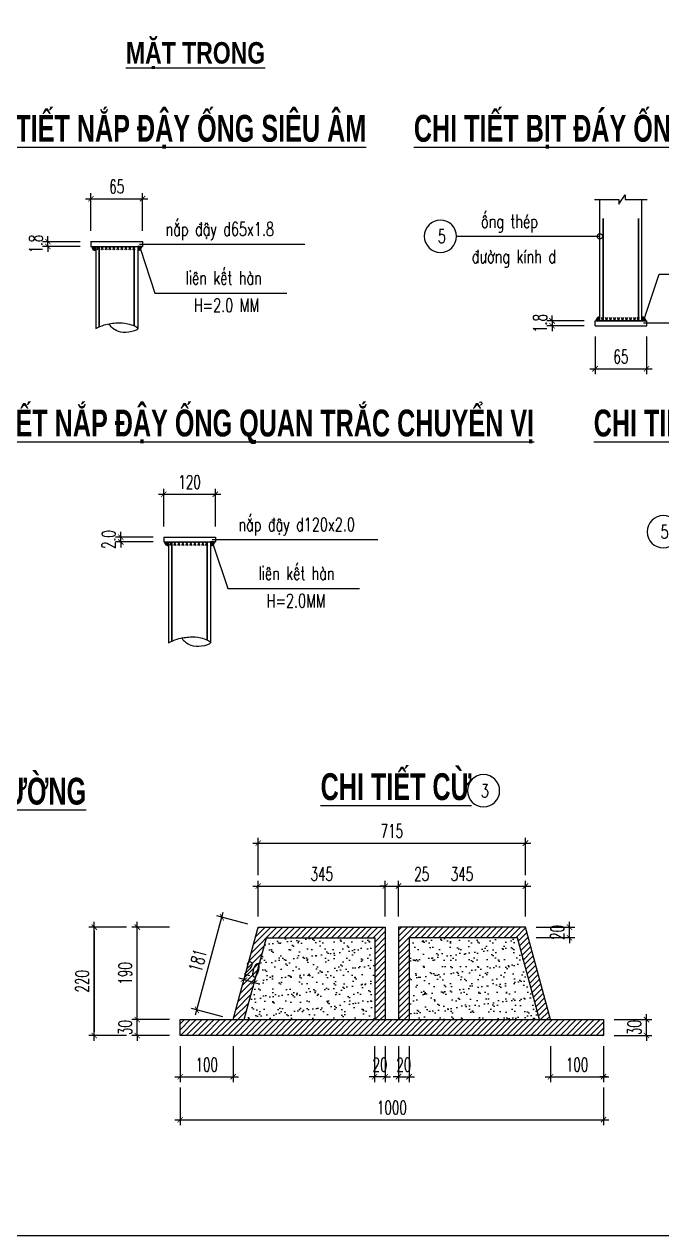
# Model space of a CAD drawing. Header units: millimetres. Extents: x -143570 to 58447, y -1448440 to -1202244.
# Drawn here: x -98945 to -87086, y -1275109 to -1252561 of the extents above; entities that cross this region are included whole.
import ezdxf
from ezdxf.enums import TextEntityAlignment as Align

# ---------------------------------------------------------------- set-up
doc = ezdxf.new("R2010")
doc.units = ezdxf.units.MM
doc.header["$LTSCALE"] = 30
doc.header["$PDMODE"] = 3
doc.linetypes.add('DASHED', pattern=[19.05, 12.7, -6.35])
doc.layers.get('0').update_dxf_attribs({"lineweight": 9})
doc.layers.get('Defpoints').update_dxf_attribs({"lineweight": 9})
for name, color, linetype in [('ccu11-Cotthep', 9, 'Continuous'), ('ccu11-Dim', 8, 'Continuous'), ('ccu11-Hatch', 8, 'Continuous'), ('ccu11-Manh', 8, 'Continuous'), ('ccu11-Text', 31, 'Continuous'), ('ccu11-Thay', 7, 'Continuous'), ('ccu11-Thep', 4, 'Continuous'), ('ccu11-Thepdai', 6, 'Continuous')]:
    doc.layers.add(name, color=color, linetype=linetype)
doc.layers.add('ccu11-Khuat', color=9, linetype='DASHED', lineweight=30)
doc.styles.add('ccu11-dim', font='vnsimli.shx', dxfattribs={"width": 0.65, "bigfont": 'bigfont.shx'})
doc.styles.add('ccu11-VnAvH-B', font='')
doc.styles.add('ccu11-vnsimli', font='vnsimli.shx', dxfattribs={"width": 0.8, "bigfont": 'vns.shx'})
doc.styles.add('ccu11-vnsimple', font='vnsimple.shx', dxfattribs={"bigfont": 'bigfont.shx'})
doc.styles.add('ccu11_simli', font='vnsimli.shx', dxfattribs={"width": 0.8})
doc.styles.get('ccu11-VnAvH-B').set_extended_font_data('.VnAvantH', bold=True)
doc.dimstyles.new('ccu11-100x16', dxfattribs={"dimscale": 100, "dimtxt": 2.5, "dimasz": 1, "dimexe": 1, "dimexo": 2, "dimgap": 1, "dimtad": 1, "dimdec": 0, "dimlfac": 0.0625, "dimdsep": 46, "dimtxsty": 'ccu11-dim', "dimblk": 'ARCHTICK', "dimcen": -1, "dimdle": 1, "dimclrd": 256, "dimclre": 256, "dimclrt": 31, "dimadec": 0, "dimazin": 2, "dimtfac": 0.1, "dimtdec": 0, "dimtmove": 0, "dimatfit": 1, "dimldrblk": 'ARCHTICK', "dimfxl": 1, "dimtvp": 0.833333, "dimtolj": 1, "dimtzin": 12, "dimarcsym": 0})
doc.dimstyles.new('ccu11-100x4', dxfattribs={"dimscale": 100, "dimtxt": 2.5, "dimasz": 1, "dimexe": 1, "dimexo": 2, "dimgap": 1, "dimtad": 1, "dimdec": 0, "dimlfac": 0.25, "dimdsep": 46, "dimtxsty": 'ccu11-dim', "dimblk": 'ARCHTICK', "dimcen": -1, "dimdle": 1, "dimclrd": 256, "dimclre": 256, "dimclrt": 3, "dimadec": 0, "dimazin": 2, "dimtfac": 0.1, "dimtdec": 0, "dimtmove": 0, "dimatfit": 1, "dimldrblk": 'ARCHTICK', "dimfxl": 1, "dimtvp": 0.833333, "dimtolj": 1, "dimtzin": 12, "dimarcsym": 0})
pattern_1 = [(45.0000011, (307411.015, -11736802.52), (-55.2369952, 55.23699306), [])]

# ---------------------------------------------------------------- blocks, each defined once
blk = doc.blocks.new('_ARCHTICK')
at = {"color": 0, "linetype": 'ByBlock', "const_width": 0.15}
blk.add_lwpolyline([(-0.5, -0.5), (0.5, 0.5)], dxfattribs=at)
blk = doc.blocks.new('*D801')
at = {"layer": 'ccu11-Dim', "lineweight": -2, "transparency": 16777216}
for p, q in [((-97805, -1255808), (-96645, -1255808)), ((-97705, -1256408), (-97705, -1255708)), ((-96745, -1256408), (-96745, -1255708))]:
    blk.add_line(p, q, dxfattribs=at)
at = {"layer": 'Defpoints', "color": 0, "transparency": 16777216}
for p in [(-96745, -1255808), (-97705, -1256608), (-96745, -1256608)]:
    blk.add_point(p, dxfattribs=at)
at = {"layer": 'ccu11-Dim', "lineweight": -2, "transparency": 16777216, "xscale": 100, "yscale": 100, "zscale": 100, "rotation": 180}
blk.add_blockref('_ARCHTICK', (-97705, -1255808), dxfattribs=at)
at = {"layer": 'ccu11-Dim', "lineweight": -2, "transparency": 16777216, "xscale": 100, "yscale": 100, "zscale": 100}
blk.add_blockref('_ARCHTICK', (-96745, -1255808), dxfattribs=at)
at = {"layer": 'ccu11-Dim', "color": 31, "transparency": 16777216, "insert": (-97225, -1255583), "char_height": 250, "attachment_point": 5, "style": 'ccu11-dim'}
blk.add_mtext('\\A1;65', dxfattribs=at)
blk = doc.blocks.new('*D802')
at = {"layer": 'ccu11-Dim', "lineweight": -2, "transparency": 16777216}
for p, q in [((-98505, -1256608), (-98505, -1256508)), ((-97905, -1256608), (-98605, -1256608)), ((-97905, -1256698), (-98605, -1256698)), ((-98505, -1256698), (-98505, -1256608)), ((-98505, -1256698), (-98505, -1256798))]:
    blk.add_line(p, q, dxfattribs=at)
at = {"layer": 'Defpoints', "color": 0, "transparency": 16777216}
for p in [(-98505, -1256608), (-97705, -1256608), (-97705, -1256698)]:
    blk.add_point(p, dxfattribs=at)
at = {"layer": 'ccu11-Dim', "lineweight": -2, "transparency": 16777216, "xscale": 100, "yscale": 100, "zscale": 100}
for p, rotation in [((-98505, -1256608), 270), ((-98505, -1256698), 90)]:
    blk.add_blockref('_ARCHTICK', p, dxfattribs=dict(at, rotation=rotation))
at = {"layer": 'ccu11-Dim', "color": 31, "transparency": 16777216, "insert": (-98730, -1256653), "char_height": 250, "attachment_point": 5, "rotation": 90, "style": 'ccu11-dim'}
blk.add_mtext('\\A1;1.8', dxfattribs=at)
blk = doc.blocks.new('*D803')
at = {"layer": 'ccu11-Dim', "lineweight": -2, "transparency": 16777216}
for p, q in [((-88327, -1258373), (-88327, -1259073)), ((-87367, -1258373), (-87367, -1259073)), ((-88427, -1258973), (-87267, -1258973))]:
    blk.add_line(p, q, dxfattribs=at)
at = {"layer": 'Defpoints', "color": 0, "transparency": 16777216}
for p in [(-88327, -1258173), (-87367, -1258173), (-87367, -1258973)]:
    blk.add_point(p, dxfattribs=at)
at = {"layer": 'ccu11-Dim', "lineweight": -2, "transparency": 16777216, "xscale": 100, "yscale": 100, "zscale": 100, "rotation": 180}
blk.add_blockref('_ARCHTICK', (-88327, -1258973), dxfattribs=at)
at = {"layer": 'ccu11-Dim', "lineweight": -2, "transparency": 16777216, "xscale": 100, "yscale": 100, "zscale": 100}
blk.add_blockref('_ARCHTICK', (-87367, -1258973), dxfattribs=at)
at = {"layer": 'ccu11-Dim', "color": 31, "transparency": 16777216, "insert": (-87847, -1258748), "char_height": 250, "attachment_point": 5, "style": 'ccu11-dim'}
blk.add_mtext('\\A1;65', dxfattribs=at)
blk = doc.blocks.new('*D804')
at = {"layer": 'ccu11-Dim', "lineweight": -2, "transparency": 16777216}
for p, q in [((-88527, -1258083), (-89227, -1258083)), ((-89127, -1258083), (-89127, -1257983)), ((-89127, -1258083), (-89127, -1258173)), ((-88527, -1258173), (-89227, -1258173)), ((-89127, -1258173), (-89127, -1258273))]:
    blk.add_line(p, q, dxfattribs=at)
at = {"layer": 'Defpoints', "color": 0, "transparency": 16777216}
for p in [(-88327, -1258083), (-89127, -1258173), (-88327, -1258173)]:
    blk.add_point(p, dxfattribs=at)
at = {"layer": 'ccu11-Dim', "lineweight": -2, "transparency": 16777216, "xscale": 100, "yscale": 100, "zscale": 100}
for p, rotation in [((-89127, -1258083), 270), ((-89127, -1258173), 90)]:
    blk.add_blockref('_ARCHTICK', p, dxfattribs=dict(at, rotation=rotation))
at = {"layer": 'ccu11-Dim', "color": 31, "transparency": 16777216, "insert": (-89352, -1258128), "char_height": 250, "attachment_point": 5, "rotation": 90, "style": 'ccu11-dim'}
blk.add_mtext('\\A1;1.8', dxfattribs=at)
blk = doc.blocks.new('vista_block_ArchTick')
at = {"color": 8}
blk.add_line((1, 0), (-1, 0), dxfattribs=at)
at = {"color": 8, "const_width": 0.15}
blk.add_lwpolyline([(-0.5, -0.5), (0.5, 0.5)], dxfattribs=at)
blk = doc.blocks.new('*D805')
at = {"layer": 'ccu11-Dim', "lineweight": -2, "transparency": 16777216}
for p, q in [((-96043, -1271582), (-96043, -1272249)), ((-95059, -1271582), (-95059, -1272249)), ((-96143, -1272149), (-94959, -1272149))]:
    blk.add_line(p, q, dxfattribs=at)
at = {"layer": 'Defpoints', "color": 0, "transparency": 16777216}
for p in [(-96043, -1271382), (-95059, -1271382), (-95059, -1272149)]:
    blk.add_point(p, dxfattribs=at)
at = {"layer": 'ccu11-Dim', "lineweight": -2, "transparency": 16777216, "xscale": 100, "yscale": 100, "zscale": 100, "rotation": 180}
blk.add_blockref('_ARCHTICK', (-96043, -1272149), dxfattribs=at)
at = {"layer": 'ccu11-Dim', "lineweight": -2, "transparency": 16777216, "xscale": 100, "yscale": 100, "zscale": 100}
blk.add_blockref('_ARCHTICK', (-95059, -1272149), dxfattribs=at)
at = {"layer": 'ccu11-Dim', "color": 3, "transparency": 16777216, "insert": (-95551, -1271924), "char_height": 250, "attachment_point": 5, "style": 'ccu11-dim'}
blk.add_mtext('\\A1;100', dxfattribs=at)
blk = doc.blocks.new('*D806')
at = {"layer": 'ccu11-Dim', "lineweight": -2, "transparency": 16777216}
for p, q in [((-96043, -1272349), (-96043, -1273049)), ((-88170, -1272349), (-88170, -1273049)), ((-96143, -1272949), (-88070, -1272949))]:
    blk.add_line(p, q, dxfattribs=at)
at = {"layer": 'Defpoints', "color": 0, "transparency": 16777216}
for p in [(-96043, -1272149), (-88170, -1272149), (-88170, -1272949)]:
    blk.add_point(p, dxfattribs=at)
at = {"layer": 'ccu11-Dim', "lineweight": -2, "transparency": 16777216, "xscale": 100, "yscale": 100, "zscale": 100, "rotation": 180}
blk.add_blockref('_ARCHTICK', (-96043, -1272949), dxfattribs=at)
at = {"layer": 'ccu11-Dim', "lineweight": -2, "transparency": 16777216, "xscale": 100, "yscale": 100, "zscale": 100}
blk.add_blockref('_ARCHTICK', (-88170, -1272949), dxfattribs=at)
at = {"layer": 'ccu11-Dim', "color": 3, "transparency": 16777216, "insert": (-92107, -1272724), "char_height": 250, "attachment_point": 5, "style": 'ccu11-dim'}
blk.add_mtext('\\A1;1000', dxfattribs=at)
blk = doc.blocks.new('*D807')
at = {"layer": 'ccu11-Dim', "lineweight": -2, "transparency": 16777216}
for p, q in [((-89154, -1271582), (-89154, -1272249)), ((-88170, -1271582), (-88170, -1272249)), ((-89254, -1272149), (-88070, -1272149))]:
    blk.add_line(p, q, dxfattribs=at)
at = {"layer": 'Defpoints', "color": 0, "transparency": 16777216}
for p in [(-89154, -1271382), (-88170, -1271382), (-88170, -1272149)]:
    blk.add_point(p, dxfattribs=at)
at = {"layer": 'ccu11-Dim', "lineweight": -2, "transparency": 16777216, "xscale": 100, "yscale": 100, "zscale": 100, "rotation": 180}
blk.add_blockref('_ARCHTICK', (-89154, -1272149), dxfattribs=at)
at = {"layer": 'ccu11-Dim', "lineweight": -2, "transparency": 16777216, "xscale": 100, "yscale": 100, "zscale": 100}
blk.add_blockref('_ARCHTICK', (-88170, -1272149), dxfattribs=at)
at = {"layer": 'ccu11-Dim', "color": 3, "transparency": 16777216, "insert": (-88662, -1271924), "char_height": 250, "attachment_point": 5, "style": 'ccu11-dim'}
blk.add_mtext('\\A1;100', dxfattribs=at)
blk = doc.blocks.new('*D808')
at = {"layer": 'ccu11-Dim', "lineweight": -2, "transparency": 16777216}
for p, q in [((-91984, -1271582), (-91984, -1272249)), ((-91787, -1271582), (-91787, -1272249)), ((-91984, -1272149), (-92084, -1272149)), ((-91984, -1272149), (-91787, -1272149)), ((-91787, -1272149), (-91687, -1272149))]:
    blk.add_line(p, q, dxfattribs=at)
at = {"layer": 'Defpoints', "color": 0, "transparency": 16777216}
for p in [(-91984, -1271382), (-91787, -1271382), (-91787, -1272149)]:
    blk.add_point(p, dxfattribs=at)
at = {"layer": 'ccu11-Dim', "lineweight": -2, "transparency": 16777216, "xscale": 100, "yscale": 100, "zscale": 100}
blk.add_blockref('_ARCHTICK', (-91984, -1272149), dxfattribs=at)
at = {"layer": 'ccu11-Dim', "lineweight": -2, "transparency": 16777216, "xscale": 100, "yscale": 100, "zscale": 100, "rotation": 180}
blk.add_blockref('_ARCHTICK', (-91787, -1272149), dxfattribs=at)
at = {"layer": 'ccu11-Dim', "color": 3, "transparency": 16777216, "insert": (-91885, -1271924), "char_height": 250, "attachment_point": 5, "style": 'ccu11-dim'}
blk.add_mtext('\\A1;20', dxfattribs=at)
blk = doc.blocks.new('*D809')
at = {"layer": 'ccu11-Dim', "lineweight": -2, "transparency": 16777216}
for p, q in [((-92427, -1271582), (-92427, -1272249)), ((-92230, -1271582), (-92230, -1272249)), ((-92427, -1272149), (-92527, -1272149)), ((-92230, -1272149), (-92427, -1272149)), ((-92230, -1272149), (-92130, -1272149))]:
    blk.add_line(p, q, dxfattribs=at)
at = {"layer": 'Defpoints', "color": 0, "transparency": 16777216}
for p in [(-92427, -1271382), (-92230, -1271382), (-92427, -1272149)]:
    blk.add_point(p, dxfattribs=at)
at = {"layer": 'ccu11-Dim', "lineweight": -2, "transparency": 16777216, "xscale": 100, "yscale": 100, "zscale": 100}
blk.add_blockref('_ARCHTICK', (-92427, -1272149), dxfattribs=at)
at = {"layer": 'ccu11-Dim', "lineweight": -2, "transparency": 16777216, "xscale": 100, "yscale": 100, "zscale": 100, "rotation": 180}
blk.add_blockref('_ARCHTICK', (-92230, -1272149), dxfattribs=at)
at = {"layer": 'ccu11-Dim', "color": 3, "transparency": 16777216, "insert": (-92328, -1271924), "char_height": 250, "attachment_point": 5, "style": 'ccu11-dim'}
blk.add_mtext('\\A1;20', dxfattribs=at)
blk = doc.blocks.new('*D810')
at = {"layer": 'ccu11-Dim', "lineweight": -2, "transparency": 16777216}
for p, q in [((-94592, -1269165), (-94592, -1268501)), ((-92230, -1269165), (-92230, -1268501)), ((-94692, -1268601), (-92130, -1268601))]:
    blk.add_line(p, q, dxfattribs=at)
at = {"layer": 'Defpoints', "color": 0, "transparency": 16777216}
for p in [(-92230, -1268601), (-94592, -1269365), (-92230, -1269365)]:
    blk.add_point(p, dxfattribs=at)
at = {"layer": 'ccu11-Dim', "lineweight": -2, "transparency": 16777216, "xscale": 100, "yscale": 100, "zscale": 100, "rotation": 180}
blk.add_blockref('_ARCHTICK', (-94592, -1268601), dxfattribs=at)
at = {"layer": 'ccu11-Dim', "lineweight": -2, "transparency": 16777216, "xscale": 100, "yscale": 100, "zscale": 100}
blk.add_blockref('_ARCHTICK', (-92230, -1268601), dxfattribs=at)
at = {"layer": 'ccu11-Dim', "color": 3, "transparency": 16777216, "insert": (-93411, -1268376), "char_height": 250, "attachment_point": 5, "style": 'ccu11-dim'}
blk.add_mtext('\\A1;345', dxfattribs=at)
blk = doc.blocks.new('*D811')
at = {"layer": 'ccu11-Dim', "lineweight": -2, "transparency": 16777216}
for p, q in [((-91984, -1269165), (-91984, -1268501)), ((-89622, -1269165), (-89622, -1268501)), ((-92084, -1268601), (-89522, -1268601))]:
    blk.add_line(p, q, dxfattribs=at)
at = {"layer": 'Defpoints', "color": 0, "transparency": 16777216}
for p in [(-89622, -1268601), (-91984, -1269365), (-89622, -1269365)]:
    blk.add_point(p, dxfattribs=at)
at = {"layer": 'ccu11-Dim', "lineweight": -2, "transparency": 16777216, "xscale": 100, "yscale": 100, "zscale": 100, "rotation": 180}
blk.add_blockref('_ARCHTICK', (-91984, -1268601), dxfattribs=at)
at = {"layer": 'ccu11-Dim', "lineweight": -2, "transparency": 16777216, "xscale": 100, "yscale": 100, "zscale": 100}
blk.add_blockref('_ARCHTICK', (-89622, -1268601), dxfattribs=at)
at = {"layer": 'ccu11-Dim', "color": 3, "transparency": 16777216, "insert": (-90803, -1268376), "char_height": 250, "attachment_point": 5, "style": 'ccu11-dim'}
blk.add_mtext('\\A1;345', dxfattribs=at)
blk = doc.blocks.new('*D812')
at = {"layer": 'ccu11-Dim', "lineweight": -2, "transparency": 16777216}
for p, q in [((-92230, -1269165), (-92230, -1268501)), ((-91984, -1269165), (-91984, -1268501)), ((-92230, -1268601), (-92330, -1268601)), ((-92230, -1268601), (-91984, -1268601)), ((-91984, -1268601), (-91321, -1268601))]:
    blk.add_line(p, q, dxfattribs=at)
at = {"layer": 'Defpoints', "color": 0, "transparency": 16777216}
for p in [(-91984, -1268601), (-92230, -1269365), (-91984, -1269365)]:
    blk.add_point(p, dxfattribs=at)
at = {"layer": 'ccu11-Dim', "lineweight": -2, "transparency": 16777216, "xscale": 100, "yscale": 100, "zscale": 100}
blk.add_blockref('_ARCHTICK', (-92230, -1268601), dxfattribs=at)
at = {"layer": 'ccu11-Dim', "lineweight": -2, "transparency": 16777216, "xscale": 100, "yscale": 100, "zscale": 100, "rotation": 180}
blk.add_blockref('_ARCHTICK', (-91984, -1268601), dxfattribs=at)
at = {"layer": 'ccu11-Dim', "color": 3, "transparency": 16777216, "insert": (-91552, -1268376), "char_height": 250, "attachment_point": 5, "style": 'ccu11-dim'}
blk.add_mtext('\\A1;25', dxfattribs=at)
blk = doc.blocks.new('*D813')
at = {"layer": 'ccu11-Dim', "lineweight": -2, "transparency": 16777216}
for p, q in [((-94692, -1267801), (-89522, -1267801)), ((-94592, -1268401), (-94592, -1267701)), ((-89622, -1268401), (-89622, -1267701))]:
    blk.add_line(p, q, dxfattribs=at)
at = {"layer": 'Defpoints', "color": 0, "transparency": 16777216}
for p in [(-89622, -1267801), (-94592, -1268601), (-89622, -1268601)]:
    blk.add_point(p, dxfattribs=at)
at = {"layer": 'ccu11-Dim', "lineweight": -2, "transparency": 16777216, "xscale": 100, "yscale": 100, "zscale": 100, "rotation": 180}
blk.add_blockref('_ARCHTICK', (-94592, -1267801), dxfattribs=at)
at = {"layer": 'ccu11-Dim', "lineweight": -2, "transparency": 16777216, "xscale": 100, "yscale": 100, "zscale": 100}
blk.add_blockref('_ARCHTICK', (-89622, -1267801), dxfattribs=at)
at = {"layer": 'ccu11-Dim', "color": 3, "transparency": 16777216, "insert": (-92107, -1267576), "char_height": 250, "attachment_point": 5, "style": 'ccu11-dim'}
blk.add_mtext('\\A1;715', dxfattribs=at)
blk = doc.blocks.new('*D814')
at = {"layer": 'ccu11-Dim', "lineweight": -2, "transparency": 16777216}
for p, q in [((-89422, -1269365), (-88704, -1269365)), ((-88804, -1269365), (-88804, -1269265)), ((-88804, -1269561), (-88804, -1269365)), ((-89422, -1269561), (-88704, -1269561)), ((-88804, -1269561), (-88804, -1269661))]:
    blk.add_line(p, q, dxfattribs=at)
at = {"layer": 'Defpoints', "color": 0, "transparency": 16777216}
for p in [(-89622, -1269365), (-88804, -1269365), (-89622, -1269561)]:
    blk.add_point(p, dxfattribs=at)
at = {"layer": 'ccu11-Dim', "lineweight": -2, "transparency": 16777216, "xscale": 100, "yscale": 100, "zscale": 100}
for p, rotation in [((-88804, -1269365), 270), ((-88804, -1269561), 90)]:
    blk.add_blockref('_ARCHTICK', p, dxfattribs=dict(at, rotation=rotation))
at = {"layer": 'ccu11-Dim', "color": 3, "transparency": 16777216, "insert": (-89029, -1269463), "char_height": 250, "attachment_point": 5, "rotation": 90, "style": 'ccu11-dim'}
blk.add_mtext('\\A1;20', dxfattribs=at)
blk = doc.blocks.new('*D815')
at = {"layer": 'ccu11-Dim', "lineweight": -2, "transparency": 16777216}
for p, q in [((-87371, -1271087), (-87371, -1270987)), ((-87970, -1271087), (-87271, -1271087)), ((-87371, -1271382), (-87371, -1271087)), ((-87970, -1271382), (-87271, -1271382)), ((-87371, -1271382), (-87371, -1271482))]:
    blk.add_line(p, q, dxfattribs=at)
at = {"layer": 'Defpoints', "color": 0, "transparency": 16777216}
for p in [(-88170, -1271087), (-87371, -1271087), (-88170, -1271382)]:
    blk.add_point(p, dxfattribs=at)
at = {"layer": 'ccu11-Dim', "lineweight": -2, "transparency": 16777216, "xscale": 100, "yscale": 100, "zscale": 100}
for p, rotation in [((-87371, -1271087), 270), ((-87371, -1271382), 90)]:
    blk.add_blockref('_ARCHTICK', p, dxfattribs=dict(at, rotation=rotation))
at = {"layer": 'ccu11-Dim', "color": 3, "transparency": 16777216, "insert": (-87596, -1271234), "char_height": 250, "attachment_point": 5, "rotation": 90, "style": 'ccu11-dim'}
blk.add_mtext('\\A1;30', dxfattribs=at)
blk = doc.blocks.new('*D816')
at = {"layer": 'ccu11-Dim', "lineweight": -2, "transparency": 16777216}
for p, q in [((-95761, -1271000), (-95242, -1269086)), ((-94785, -1269313), (-95364, -1269156)), ((-95252, -1271034), (-95832, -1270877))]:
    blk.add_line(p, q, dxfattribs=at)
at = {"layer": 'Defpoints', "color": 0, "transparency": 16777216}
for p in [(-95268, -1269182), (-94592, -1269366), (-95059, -1271087)]:
    blk.add_point(p, dxfattribs=at)
at = {"layer": 'ccu11-Dim', "lineweight": -2, "transparency": 16777216, "xscale": 100, "yscale": 100, "zscale": 100}
for p, rotation in [((-95268, -1269182), 74.81519378759332), ((-95735, -1270903), 254.8151937875933)]:
    blk.add_blockref('_ARCHTICK', p, dxfattribs=dict(at, rotation=rotation))
at = {"layer": 'ccu11-Dim', "color": 3, "transparency": 16777216, "insert": (-95719, -1269984), "char_height": 250, "attachment_point": 5, "rotation": 74.8152, "style": 'ccu11-dim'}
blk.add_mtext('\\A1;181', dxfattribs=at)
blk = doc.blocks.new('*D817')
at = {"layer": 'ccu11-Dim', "lineweight": -2, "transparency": 16777216}
for p, q in [((-94857, -1270341), (-94953, -1270315)), ((-94857, -1270341), (-94667, -1270393)), ((-94878, -1270419), (-94883, -1270438)), ((-94688, -1270470), (-94693, -1270489)), ((-94667, -1270393), (-94570, -1270419))]:
    blk.add_line(p, q, dxfattribs=at)
at = {"layer": 'Defpoints', "color": 0, "transparency": 16777216}
for p in [(-94826, -1270226), (-94636, -1270277), (-94667, -1270393)]:
    blk.add_point(p, dxfattribs=at)
at = {"layer": 'ccu11-Dim', "lineweight": -2, "transparency": 16777216, "xscale": 100, "yscale": 100, "zscale": 100}
for p, rotation in [((-94857, -1270341), 344.8151937937437), ((-94667, -1270393), 164.8151937937436)]:
    blk.add_blockref('_ARCHTICK', p, dxfattribs=dict(at, rotation=rotation))
at = {"layer": 'ccu11-Dim', "color": 3, "transparency": 16777216, "insert": (-94703, -1270150), "char_height": 250, "attachment_point": 5, "rotation": 344.8152, "style": 'ccu11-dim'}
blk.add_mtext('\\A1;20', dxfattribs=at)
blk = doc.blocks.new('*D818')
at = {"layer": 'ccu11-Dim', "lineweight": -2, "transparency": 16777216}
for p, q in [((-97043, -1269365), (-97743, -1269365)), ((-97643, -1271482), (-97643, -1269265)), ((-97043, -1271382), (-97743, -1271382))]:
    blk.add_line(p, q, dxfattribs=at)
at = {"layer": 'Defpoints', "color": 0, "transparency": 16777216}
for p in [(-97643, -1269365), (-96843, -1269365), (-96843, -1271382)]:
    blk.add_point(p, dxfattribs=at)
at = {"layer": 'ccu11-Dim', "lineweight": -2, "transparency": 16777216, "xscale": 100, "yscale": 100, "zscale": 100}
for p, rotation in [((-97643, -1269365), 90), ((-97643, -1271382), 270)]:
    blk.add_blockref('_ARCHTICK', p, dxfattribs=dict(at, rotation=rotation))
at = {"layer": 'ccu11-Dim', "color": 3, "transparency": 16777216, "insert": (-97868, -1270373), "char_height": 250, "attachment_point": 5, "rotation": 90, "style": 'ccu11-dim'}
blk.add_mtext('\\A1;220', dxfattribs=at)
blk = doc.blocks.new('*D819')
at = {"layer": 'ccu11-Dim', "lineweight": -2, "transparency": 16777216}
for p, q in [((-96243, -1269365), (-96943, -1269365)), ((-96843, -1271187), (-96843, -1269265)), ((-96243, -1271087), (-96943, -1271087))]:
    blk.add_line(p, q, dxfattribs=at)
at = {"layer": 'Defpoints', "color": 0, "transparency": 16777216}
for p in [(-96843, -1269365), (-96043, -1269365), (-96043, -1271087)]:
    blk.add_point(p, dxfattribs=at)
at = {"layer": 'ccu11-Dim', "lineweight": -2, "transparency": 16777216, "xscale": 100, "yscale": 100, "zscale": 100}
for p, rotation in [((-96843, -1269365), 90), ((-96843, -1271087), 270)]:
    blk.add_blockref('_ARCHTICK', p, dxfattribs=dict(at, rotation=rotation))
at = {"layer": 'ccu11-Dim', "color": 3, "transparency": 16777216, "insert": (-97068, -1270226), "char_height": 250, "attachment_point": 5, "rotation": 90, "style": 'ccu11-dim'}
blk.add_mtext('\\A1;190', dxfattribs=at)
blk = doc.blocks.new('*D820')
at = {"layer": 'ccu11-Dim', "lineweight": -2, "transparency": 16777216}
for p, q in [((-96843, -1271087), (-96843, -1270987)), ((-96243, -1271087), (-96943, -1271087)), ((-96843, -1271382), (-96843, -1271087)), ((-96243, -1271382), (-96943, -1271382)), ((-96843, -1271382), (-96843, -1271482))]:
    blk.add_line(p, q, dxfattribs=at)
at = {"layer": 'Defpoints', "color": 0, "transparency": 16777216}
for p in [(-96843, -1271087), (-96043, -1271087), (-96043, -1271382)]:
    blk.add_point(p, dxfattribs=at)
at = {"layer": 'ccu11-Dim', "lineweight": -2, "transparency": 16777216, "xscale": 100, "yscale": 100, "zscale": 100}
for p, rotation in [((-96843, -1271087), 270), ((-96843, -1271382), 90)]:
    blk.add_blockref('_ARCHTICK', p, dxfattribs=dict(at, rotation=rotation))
at = {"layer": 'ccu11-Dim', "color": 3, "transparency": 16777216, "insert": (-97068, -1271234), "char_height": 250, "attachment_point": 5, "rotation": 90, "style": 'ccu11-dim'}
blk.add_mtext('\\A1;30', dxfattribs=at)
blk = doc.blocks.new('*D853')
at = {"layer": 'ccu11-Dim', "lineweight": -2, "transparency": 16777216}
for p, q in [((-96450, -1261307), (-95290, -1261307)), ((-96350, -1261907), (-96350, -1261207)), ((-95390, -1261907), (-95390, -1261207))]:
    blk.add_line(p, q, dxfattribs=at)
at = {"layer": 'Defpoints', "color": 0, "transparency": 16777216}
for p in [(-95390, -1261307), (-96350, -1262107), (-95390, -1262107)]:
    blk.add_point(p, dxfattribs=at)
at = {"layer": 'ccu11-Dim', "lineweight": -2, "transparency": 16777216, "xscale": 100, "yscale": 100, "zscale": 100, "rotation": 180}
blk.add_blockref('_ARCHTICK', (-96350, -1261307), dxfattribs=at)
at = {"layer": 'ccu11-Dim', "lineweight": -2, "transparency": 16777216, "xscale": 100, "yscale": 100, "zscale": 100}
blk.add_blockref('_ARCHTICK', (-95390, -1261307), dxfattribs=at)
at = {"layer": 'ccu11-Dim', "color": 31, "transparency": 16777216, "insert": (-95870, -1261082), "char_height": 250, "attachment_point": 5, "style": 'ccu11-dim'}
blk.add_mtext('\\A1;120', dxfattribs=at)
blk = doc.blocks.new('*D854')
at = {"layer": 'ccu11-Dim', "lineweight": -2, "transparency": 16777216}
for p, q in [((-96550, -1262107), (-97250, -1262107)), ((-96550, -1262197), (-97250, -1262197)), ((-97150, -1262107), (-97150, -1262007)), ((-97150, -1262197), (-97150, -1262107)), ((-97150, -1262197), (-97150, -1262297))]:
    blk.add_line(p, q, dxfattribs=at)
at = {"layer": 'Defpoints', "color": 0, "transparency": 16777216}
for p in [(-97150, -1262107), (-96350, -1262107), (-96350, -1262197)]:
    blk.add_point(p, dxfattribs=at)
at = {"layer": 'ccu11-Dim', "lineweight": -2, "transparency": 16777216, "xscale": 100, "yscale": 100, "zscale": 100}
for p, rotation in [((-97150, -1262107), 270), ((-97150, -1262197), 90)]:
    blk.add_blockref('_ARCHTICK', p, dxfattribs=dict(at, rotation=rotation))
at = {"layer": 'ccu11-Dim', "color": 31, "transparency": 16777216, "insert": (-97375, -1262152), "char_height": 250, "attachment_point": 5, "rotation": 90, "style": 'ccu11-dim'}
blk.add_mtext('\\A1;2.0', dxfattribs=at)
blk = doc.blocks.new('SHD')
at = {"layer": 'ccu11-Cotthep'}
blk.add_circle((300, 0), 300, dxfattribs=at)
at = {"layer": 'ccu11-Cotthep', "color": 31, "style": 'ccu11_simli', "width": 0.8}
blk.add_attdef('DK', text='', height=250, dxfattribs=at).set_placement((-101, 65), align=Align.BOTTOM_RIGHT)
blk.add_attdef('KH', text='', height=250, dxfattribs=at).set_placement((300, 0), align=Align.MIDDLE)
blk.add_attdef('KC', text='', height=250, dxfattribs=at).set_placement((-101, -142), align=Align.TOP_RIGHT)

msp = doc.modelspace()

# ---------------------------------------------------------------- hatches: boundary and pattern name
at = {"layer": 'ccu11-Hatch', "ltscale": 0.05}
h = msp.add_hatch(dxfattribs=at)
h.set_pattern_fill('ANSI31', color=256, scale=24.60375, angle=0.000001)
h.set_pattern_definition(pattern_1)
h.paths.add_polyline_path([(-94591.8, -1269364.61), (-95059.24, -1271086.87), (-94855.29, -1271086.87), (-94441.27, -1269561.44), (-92426.67, -1269561.44), (-92426.67, -1271086.87), (-92229.84, -1271086.87), (-92229.84, -1269364.61)])
h = msp.add_hatch(dxfattribs=at)
h.set_pattern_fill('ANSI31', color=256, scale=24.60375, angle=0.000001)
h.set_pattern_definition(pattern_1)
h.paths.add_polyline_path([(-91786.98, -1269561.44), (-89772.38, -1269561.44), (-89358.36, -1271086.87), (-89154.41, -1271086.87), (-89621.85, -1269364.61), (-91983.81, -1269364.61), (-91983.81, -1271086.87), (-91786.98, -1271086.87)])
at = {"layer": 'ccu11-Hatch'}
h = msp.add_hatch(dxfattribs=at)
h.set_pattern_fill('AR-SAND', color=256, scale=5, style=0)
h.set_pattern_definition([(37.5, (445.73, -763.96), (-8.000156, 244.70662), [0, -193.04, 0, -215.9, 0, -206.375]), (7.5, (445.73, -763.96), (224.76164, 358.41255), [0, -104.14, 0, -173.99, 0, -66.675]), (327.5, (289.52, -763.96), (395.496185, 0.718592), [0, -63.5, 0, -228.6, 0, -298.45]), (317.5, (289.5, -763.96), (381.77823, 111.46466), [0, -31.75, 0, -149.86, 0, -171.45])])
h.paths.add_polyline_path([(-92426.67, -1269561.44), (-94441.27, -1269561.44), (-94855.29, -1271086.87), (-92426.67, -1271086.87)])
h.paths.add_polyline_path([(-89772.38, -1269561.44), (-91786.98, -1269561.44), (-91786.98, -1271086.87), (-89358.36, -1271086.87)])
h.paths.add_polyline_path([(-94939.3, -1270279.85), (-94564.76, -1270381.51), (-94466.53, -1270019.6), (-94841.08, -1269917.94)], flags=9)
at = {"layer": 'ccu11-Hatch', "ltscale": 0.05}
h = msp.add_hatch(dxfattribs=at)
h.set_pattern_fill('ANSI31', color=256, scale=24.60375, angle=0.000001)
h.set_pattern_definition(pattern_1)
edge = h.paths.add_edge_path()
edge.add_line((-96043.39, -1271382.11), (-88170.26, -1271382.11))
edge.add_line((-88170.26, -1271382.11), (-88170.26, -1271086.87))
edge.add_line((-88170.26, -1271086.87), (-96043.39, -1271086.87))
edge.add_line((-96043.39, -1271086.87), (-96043.39, -1271279.53))
h.paths.add_polyline_path([(-88105.92, -1271279.53), (-88170.26, -1271279.53)], flags=17)
at = {"layer": 'ccu11-Thep', "linetype": 'ByBlock'}
for points in [[(-97615.35, -1256771.62), (-97615.35, -1256697.97), (-97689, -1256697.97, 0.41421356)], [(-96835.35, -1256771.62), (-96835.35, -1256697.97), (-96761.7, -1256697.97, -0.41421356)], [(-88236.81, -1258009.08), (-88236.81, -1258082.73), (-88310.46, -1258082.73, -0.41421356)], [(-87456.81, -1258009.08), (-87456.81, -1258082.73), (-87383.16, -1258082.73, 0.41421356)], [(-96260.4, -1262270.56), (-96260.4, -1262196.91), (-96334.05, -1262196.91, 0.41421356)], [(-95480.4, -1262270.56), (-95480.4, -1262196.91), (-95406.75, -1262196.91, -0.41421356)]]:
    msp.add_hatch(color=256, dxfattribs=at).paths.add_polyline_path(points)

# ---------------------------------------------------------------- linework, layer by layer
at = {"layer": 'ccu11-Dim'}
for p, q in [((-94522.91, -1268601.07), (-92298.73, -1268601.07)), ((-91914.92, -1268601.07), (-89690.74, -1268601.07)), ((-97643.39, -1269433.5), (-97643.39, -1271313.22)), ((-88101.37, -1272149.38), (-88239.15, -1272149.38))]:
    msp.add_line(p, q, dxfattribs=at)
at = {"layer": 'ccu11-Dim', "const_width": 10.33}
msp.add_lwpolyline([(-88204.7, -1272183.83), (-88135.81, -1272114.94)], dxfattribs=at)
at = {"layer": 'ccu11-Khuat', "ltscale": 5}
for p, q in [((-88174.31, -1258082.73), (-88174.31, -1255823.79)), ((-87519.31, -1258082.73), (-87519.31, -1255823.79)), ((-97552.85, -1256697.97), (-97552.85, -1258202.01)), ((-96897.85, -1256697.97), (-96897.85, -1258180.46)), ((-96197.9, -1262196.91), (-96197.9, -1264047.3)), ((-95542.9, -1262196.91), (-95542.9, -1264025.75))]:
    msp.add_line(p, q, dxfattribs=at)
at = {"layer": 'ccu11-Manh'}
for p, q in [((-97590.8, -1256762.75), (-97547.57, -1256697.97)), ((-97547.57, -1256762.75), (-97590.8, -1256697.97)), ((-97516.88, -1256762.75), (-97473.65, -1256697.97)), ((-97473.65, -1256762.75), (-97516.88, -1256697.97)), ((-97442.96, -1256762.75), (-97399.73, -1256697.97)), ((-97399.73, -1256762.75), (-97442.96, -1256697.97)), ((-97369.04, -1256762.75), (-97325.81, -1256697.97)), ((-97325.81, -1256762.75), (-97369.04, -1256697.97)), ((-97295.11, -1256762.75), (-97251.89, -1256697.97)), ((-97251.89, -1256762.75), (-97295.11, -1256697.97)), ((-97221.19, -1256762.75), (-97177.97, -1256697.97)), ((-97177.97, -1256762.75), (-97221.19, -1256697.97)), ((-97147.27, -1256762.75), (-97104.05, -1256697.97)), ((-97104.05, -1256762.75), (-97147.27, -1256697.97)), ((-97073.35, -1256762.75), (-97030.12, -1256697.97)), ((-97030.12, -1256762.75), (-97073.35, -1256697.97)), ((-96999.43, -1256762.75), (-96956.2, -1256697.97)), ((-96956.2, -1256762.75), (-96999.43, -1256697.97)), ((-96925.51, -1256762.75), (-96882.28, -1256697.97)), ((-96882.28, -1256762.75), (-96925.51, -1256697.97)), ((-88212.26, -1258017.95), (-88169.03, -1258082.73)), ((-88169.03, -1258017.95), (-88212.26, -1258082.73)), ((-88138.34, -1258017.95), (-88095.11, -1258082.73)), ((-88095.11, -1258017.95), (-88138.34, -1258082.73)), ((-88064.42, -1258017.95), (-88021.19, -1258082.73)), ((-88021.19, -1258017.95), (-88064.42, -1258082.73)), ((-87990.5, -1258017.95), (-87947.27, -1258082.73)), ((-87947.27, -1258017.95), (-87990.5, -1258082.73)), ((-87916.57, -1258017.95), (-87873.35, -1258082.73)), ((-87873.35, -1258017.95), (-87916.57, -1258082.73)), ((-87842.65, -1258017.95), (-87799.43, -1258082.73)), ((-87799.43, -1258017.95), (-87842.65, -1258082.73)), ((-87768.73, -1258017.95), (-87725.51, -1258082.73)), ((-87725.51, -1258017.95), (-87768.73, -1258082.73)), ((-87694.81, -1258017.95), (-87651.58, -1258082.73)), ((-87651.58, -1258017.95), (-87694.81, -1258082.73)), ((-87620.89, -1258017.95), (-87577.66, -1258082.73)), ((-87577.66, -1258017.95), (-87620.89, -1258082.73)), ((-87546.97, -1258017.95), (-87503.74, -1258082.73)), ((-87503.74, -1258017.95), (-87546.97, -1258082.73)), ((-96235.85, -1262261.69), (-96192.62, -1262196.91)), ((-96192.62, -1262261.69), (-96235.85, -1262196.91)), ((-96161.92, -1262261.69), (-96118.7, -1262196.91)), ((-96118.7, -1262261.69), (-96161.92, -1262196.91)), ((-96088, -1262261.69), (-96044.78, -1262196.91)), ((-96044.78, -1262261.69), (-96088, -1262196.91)), ((-96014.08, -1262261.69), (-95970.86, -1262196.91)), ((-95970.86, -1262261.69), (-96014.08, -1262196.91)), ((-95940.16, -1262261.69), (-95896.93, -1262196.91)), ((-95896.93, -1262261.69), (-95940.16, -1262196.91)), ((-95866.24, -1262261.69), (-95823.01, -1262196.91)), ((-95823.01, -1262261.69), (-95866.24, -1262196.91)), ((-95792.32, -1262261.69), (-95749.09, -1262196.91)), ((-95749.09, -1262261.69), (-95792.32, -1262196.91)), ((-95718.4, -1262261.69), (-95675.17, -1262196.91)), ((-95675.17, -1262261.69), (-95718.4, -1262196.91)), ((-95644.47, -1262261.69), (-95601.25, -1262196.91)), ((-95601.25, -1262261.69), (-95644.47, -1262196.91)), ((-95570.55, -1262261.69), (-95527.33, -1262196.91)), ((-95527.33, -1262261.69), (-95570.55, -1262196.91))]:
    msp.add_line(p, q, dxfattribs=at)
for points in [[(-88335.81, -1255823.79), (-87886.24, -1255823.79), (-87886.24, -1255911.16), (-87769.75, -1255736.42), (-87769.75, -1255823.79), (-87357.81, -1255823.79)], [(-90903.73, -1256508.14), (-88236.81, -1256508.14)], [(-93722.97, -1256658.99), (-96804.23, -1256658.99)], [(-96783.27, -1256750.05), (-96513.75, -1257566.66), (-94061.47, -1257566.66)], [(-87404.73, -1258030.65), (-87135.21, -1257214.03), (-84682.93, -1257214.03)], [(-84344.43, -1258121.71), (-87425.69, -1258121.71)], [(-92368.02, -1262157.92), (-95449.27, -1262157.92)], [(-95428.32, -1262248.99), (-95158.79, -1263065.6), (-92706.52, -1263065.6)]]:
    msp.add_lwpolyline(points, dxfattribs=at)
msp.add_circle((-88236.81, -1256508.14), 50.2, dxfattribs=at)
for points in [[(-97615.35, -1258226.84), (-97457.34, -1258157.43), (-97212.9, -1258119.87), (-97017.13, -1258135.82), (-96835.35, -1258227.78), (-97001.74, -1258293), (-97193.46, -1258278.7), (-97307.91, -1258212.97), (-97372.74, -1258136.63)], [(-96260.4, -1264072.14), (-96102.38, -1264002.73), (-95857.94, -1263965.17), (-95662.17, -1263981.12), (-95480.4, -1264073.07), (-95646.79, -1264138.29), (-95838.5, -1264124), (-95952.96, -1264058.26), (-96017.78, -1263981.93)]]:
    msp.add_spline(points, degree=3, dxfattribs=at)
at = {"layer": 'ccu11-Thay'}
msp.add_lwpolyline([(-138866.43, -1209769.09), (-46466.43, -1209769.09), (-46466.43, -1275109.1), (-138866.43, -1275109.1)], close=True, dxfattribs=at)
msp.add_lwpolyline([(-138866.43, -1209769.09), (-46466.43, -1209769.09), (-46466.43, -1275109.1), (-138866.43, -1275109.1)], close=True, dxfattribs=at)
msp.add_lwpolyline([(-138866.43, -1209769.09), (-46466.43, -1209769.09), (-46466.43, -1275109.1), (-138866.43, -1275109.1)], close=True, dxfattribs=at)
at = {"layer": 'ccu11-Thep', "linetype": 'ByBlock'}
for p, q in [((-96761.7, -1256697.97), (-96835.35, -1256697.97)), ((-96835.35, -1256697.97), (-96761.7, -1256697.97)), ((-87383.16, -1258082.73), (-87456.81, -1258082.73)), ((-87456.81, -1258082.73), (-87383.16, -1258082.73)), ((-95406.75, -1262196.91), (-95480.4, -1262196.91)), ((-95480.4, -1262196.91), (-95406.75, -1262196.91))]:
    msp.add_line(p, q, dxfattribs=at)
at = {"layer": 'ccu11-Thep'}
for points in [[(-95059.24, -1271086.87), (-94591.8, -1269364.61), (-92229.84, -1269364.61), (-92229.84, -1271086.87)], [(-89154.41, -1271086.87), (-89621.85, -1269364.61), (-91983.81, -1269364.61), (-91983.81, -1271086.87)], [(-94855.29, -1271086.87), (-94441.27, -1269561.44), (-92426.67, -1269561.44), (-92426.67, -1271086.87)], [(-89358.36, -1271086.87), (-89772.38, -1269561.44), (-91786.98, -1269561.44), (-91786.98, -1271086.87)]]:
    msp.add_lwpolyline(points, dxfattribs=at)
msp.add_lwpolyline([(-96043.39, -1271086.87), (-88170.26, -1271086.87), (-88170.26, -1271382.11), (-96043.39, -1271382.11)], close=True, dxfattribs=at)
at = {"layer": 'ccu11-Thep', "linetype": 'ByBlock'}
for centre, start, end in [((-97615.35, -1256697.97), 180, 269.999997), ((-96835.35, -1256697.97), 269.999997, 0), ((-88236.81, -1258082.73), 90.000003, 180), ((-87456.81, -1258082.73), 0, 90.000003), ((-96260.4, -1262196.91), 180, 269.999997), ((-95480.4, -1262196.91), 269.999997, 0)]:
    msp.add_arc(centre, 73.65, start, end, dxfattribs=at)
at = {"layer": 'ccu11-Thepdai', "linetype": 'Continuous'}
for p, q in [((-88236.81, -1258082.73), (-88236.81, -1255823.79)), ((-87456.81, -1258082.73), (-87456.81, -1255823.79)), ((-97705.35, -1256607.97), (-96745.35, -1256607.97)), ((-97705.35, -1256607.97), (-97705.35, -1256697.97)), ((-97705.35, -1256697.97), (-96745.35, -1256697.97)), ((-97615.35, -1256697.97), (-97615.35, -1258226.84)), ((-96835.35, -1256697.97), (-96835.35, -1258227.78)), ((-96745.35, -1256607.97), (-96745.35, -1256697.97)), ((-88326.81, -1258082.73), (-87366.81, -1258082.73)), ((-88326.81, -1258172.73), (-88326.81, -1258082.73)), ((-88106.81, -1258082.73), (-88236.81, -1258082.73)), ((-87456.81, -1258082.73), (-88236.81, -1258082.73)), ((-87456.81, -1258082.73), (-87586.81, -1258082.73)), ((-87366.81, -1258172.73), (-87366.81, -1258082.73)), ((-88326.81, -1258172.73), (-87366.81, -1258172.73)), ((-96350.4, -1262106.91), (-95390.4, -1262106.91)), ((-96350.4, -1262106.91), (-96350.4, -1262196.91)), ((-96350.4, -1262196.91), (-95390.4, -1262196.91)), ((-96260.4, -1262196.91), (-96260.4, -1264072.14)), ((-95480.4, -1262196.91), (-95480.4, -1264073.07)), ((-95390.4, -1262106.91), (-95390.4, -1262196.91))]:
    msp.add_line(p, q, dxfattribs=at)

# ---------------------------------------------------------------- block references
at = {"layer": 'ccu11-Dim', "xscale": 68.89049998618793, "yscale": 68.89049998618793, "zscale": 68.89049998618793, "rotation": 180}
msp.add_blockref('vista_block_ArchTick', (-96043.39, -1272149.38), dxfattribs=at)
at = {"layer": 'ccu11-Thay'}
ref = msp.add_blockref('SHD', (-90903.73, -1256508.14), dxfattribs=dict(at, xscale=-1))
ref.add_attrib('KH', '5', dxfattribs={"layer": 'ccu11-Cotthep', "color": 31, "height": 250, "style": 'ccu11-vnsimple', "width": 0.7}).set_placement((-91178.73, -1256508.14), align=Align.MIDDLE_CENTER)
ref = msp.add_blockref('SHD', (-86757.97, -1262007.08), dxfattribs=dict(at, xscale=-1))
ref.add_attrib('KH', '5', dxfattribs={"layer": 'ccu11-Cotthep', "color": 31, "height": 250, "style": 'ccu11-vnsimple', "width": 0.7}).set_placement((-87032.97, -1262007.08), align=Align.MIDDLE_CENTER)
ref = msp.add_blockref('SHD', (-90101.59, -1266826.45), dxfattribs=dict(at, xscale=-1))
ref.add_attrib('KH', '3', dxfattribs={"layer": 'ccu11-Cotthep', "color": 31, "height": 250, "style": 'ccu11-vnsimple', "width": 0.7}).set_placement((-90376.59, -1266826.45), align=Align.MIDDLE_CENTER)

# ---------------------------------------------------------------- texts
at = {"layer": 'ccu11-Text', "color": 2, "style": 'ccu11-VnAvH-B', "width": 0.8}
msp.add_text('%%UmÆt trong', height=400, dxfattribs=at).set_placement((-95758.36, -1253293.56), align=Align.CENTER)
at = {"layer": 'ccu11-Text', "style": 'ccu11-VnAvH-B', "width": 0.7}
for s, p in [('%%Uchi tiÕt n¾p ®Ëy èNG SI£U ¢M', (-96315.48, -1254748.25)), ('%%Uchi tiÕt bÞt ®¸y èng thÐp SI£U ¢M', (-87394.81, -1254748.25)), ('%%Uchi tiÕt n¾p ®Ëy èNG QUAN TR¾C CHUYÓN VÞ', (-94960.52, -1260233.33)), ('%%Uchi tiÕt bÞt ®¸y èng QUAN TR¾C CHUYÓN VÞ', (-82969.7, -1260233.33))]:
    msp.add_text(s, height=500, dxfattribs=at).set_placement(p, align=Align.CENTER)
at = {"layer": 'ccu11-Text', "linetype": 'Continuous', "style": 'ccu11-vnsimli', "width": 0.7}
for s, p in [('èng thÐp', (-90448.03, -1256353.24)), ('n¾p ®Ëy d65x1.8', (-96316.37, -1256497.23)), ('®\xadêng kÝnh d', (-90621.24, -1257008.32)), ('liªn kÕt hµn', (-95944.69, -1257404.91))]:
    msp.add_text(s, height=250, dxfattribs=at).set_placement(p)
at = {"layer": 'ccu11-Text', "width": 0.7}
for s, height, style, p in [('H=2.0 MM', 250, 'ccu11-vnsimli', (-95792.11, -1257916.64)), ('n¾p ®Ëy d120x2.0', 250, 'ccu11-vnsimli', (-94961.41, -1261996.17)), ('liªn kÕt hµn', 250, 'ccu11-vnsimli', (-94589.73, -1262903.85)), ('H=2.0MM', 250, 'ccu11-vnsimli', (-94437.15, -1263415.58)), ('%%Uchi tiÕt mèi nèi 2 tÊm t\xadêng', 500, 'ccu11-VnAvH-B', (-105158.86, -1267084.5, 717919.76)), ('%%Uchi tiÕt cõ', 500, 'ccu11-VnAvH-B', (-93432.37, -1267000.66))]:
    msp.add_text(s, height=height, dxfattribs=dict(at, style=style)).set_placement(p)

# ---------------------------------------------------------------- dimensions: what is measured, and where the dimension line sits
at = {"layer": 'ccu11-Dim'}
for p1, p2, distance, text, dimstyle, picture, middle in [((-97705.35, -1256607.97), (-96745.35, -1256607.97), 800, '65', 'ccu11-100x16', '*D801', (-97225.35, -1255582.97)), ((-88326.81, -1258172.73), (-87366.81, -1258172.73), -800, '65', 'ccu11-100x16', '*D803', (-87846.81, -1258747.73)), ((-96350.4, -1262106.91), (-95390.4, -1262106.91), 800, '120', 'ccu11-100x16', '*D853', (-95870.4, -1261081.91)), ((-95059.24, -1271086.87), (-94592.07, -1269365.57), 700.34, '181', 'ccu11-100x4', '*D816', (-95718.68, -1269983.84))]:
    dim = msp.add_aligned_dim(p1=p1, p2=p2, distance=distance, text=text, dimstyle=dimstyle, dxfattribs=at)
    dim.commit()
    dim.dimension.update_dxf_attribs({"geometry": picture, "text_midpoint": middle})
for p1, p2, distance, text, dimstyle, picture, middle in [((-97705.35, -1256697.97), (-97705.35, -1256607.97), 800, '1.8', 'ccu11-100x16', '*D802', (-98730.35, -1256652.97)), ((-88326.81, -1258082.73), (-88326.81, -1258172.73), -800, '1.8', 'ccu11-100x16', '*D804', (-89351.81, -1258127.73)), ((-96350.4, -1262196.91), (-96350.4, -1262106.91), 800, '2.0', 'ccu11-100x16', '*D854', (-97375.4, -1262151.91)), ((-94825.52, -1270225.74), (-94635.57, -1270277.29), -119.53, '20', 'ccu11-100x4', '*D817', (-94702.92, -1270149.73))]:
    dim = msp.add_aligned_dim(p1=p1, p2=p2, distance=distance, text=text, dimstyle=dimstyle, override={"dimtix": 1}, dxfattribs=at)
    dim.commit()
    dim.dimension.update_dxf_attribs({"geometry": picture, "text_midpoint": middle})
for base, p1, p2, text, picture, middle in [((-89621.85, -1267801.07), (-94591.8, -1268601.07), (-89621.85, -1268601.07), '715', '*D813', (-92106.83, -1267576.07)), ((-92229.84, -1268601.07), (-94591.8, -1269364.61), (-92229.84, -1269364.61), '345', '*D810', (-93410.82, -1268376.07)), ((-91983.81, -1268601.07), (-92229.84, -1269364.61), (-91983.81, -1269364.61), '25', '*D812', (-91552.26, -1268376.07)), ((-89621.85, -1268601.07), (-91983.81, -1269364.61), (-89621.85, -1269364.61), '345', '*D811', (-90802.83, -1268376.07)), ((-95059.24, -1272149.38), (-96043.39, -1271382.11), (-95059.24, -1271382.11), '100', '*D805', (-95551.32, -1271924.38)), ((-88170.26, -1272149.38), (-89154.41, -1271382.11), (-88170.26, -1271382.11), '100', '*D807', (-88662.33, -1271924.38)), ((-88170.26, -1272949.38), (-96043.39, -1272149.38), (-88170.26, -1272149.38), '1000', '*D806', (-92106.83, -1272724.38))]:
    dim = msp.add_linear_dim(base=base, p1=p1, p2=p2, text=text, dimstyle='ccu11-100x4', dxfattribs=at)
    dim.commit()
    dim.dimension.update_dxf_attribs({"geometry": picture, "text_midpoint": middle})
for base, p1, p2, text, picture, middle in [((-97643.39, -1269364.61), (-96843.39, -1271382.11), (-96843.39, -1269364.61), '220', '*D818', (-97868.39, -1270373.36)), ((-96843.39, -1269364.61), (-96043.39, -1271086.87), (-96043.39, -1269364.61), '190', '*D819', (-97068.39, -1270225.74))]:
    dim = msp.add_linear_dim(base=base, p1=p1, p2=p2, angle=90, text=text, dimstyle='ccu11-100x4', dxfattribs=at)
    dim.commit()
    dim.dimension.update_dxf_attribs({"geometry": picture, "text_midpoint": middle})
for base, p1, p2, angle, text, picture, middle in [((-88803.61, -1269364.61), (-89621.85, -1269561.44), (-89621.85, -1269364.61), 90, '20', '*D814', (-89028.61, -1269463.02)), ((-96843.39, -1271086.87), (-96043.39, -1271382.11), (-96043.39, -1271086.87), 90, '30', '*D820', (-97068.39, -1271234.49)), ((-87370.72, -1271086.87), (-88170.26, -1271382.11), (-88170.26, -1271086.87), 90, '30', '*D815', (-87595.72, -1271234.49)), ((-92426.67, -1272149.38), (-92229.84, -1271382.11), (-92426.67, -1271382.11), 180, '20', '*D809', (-92328.26, -1271924.38))]:
    dim = msp.add_linear_dim(base=base, p1=p1, p2=p2, angle=angle, text=text, dimstyle='ccu11-100x4', override={"dimtix": 1}, dxfattribs=at)
    dim.commit()
    dim.dimension.update_dxf_attribs({"geometry": picture, "text_midpoint": middle})
dim = msp.add_linear_dim(base=(-91786.98, -1272149.38), p1=(-91983.81, -1271382.11), p2=(-91786.98, -1271382.11), text='20', dimstyle='ccu11-100x4', override={"dimtix": 1}, dxfattribs=at)
dim.commit()
dim.dimension.update_dxf_attribs({"geometry": '*D808', "text_midpoint": (-91885.39, -1271924.38)})

doc.saveas('drawing.dxf')
